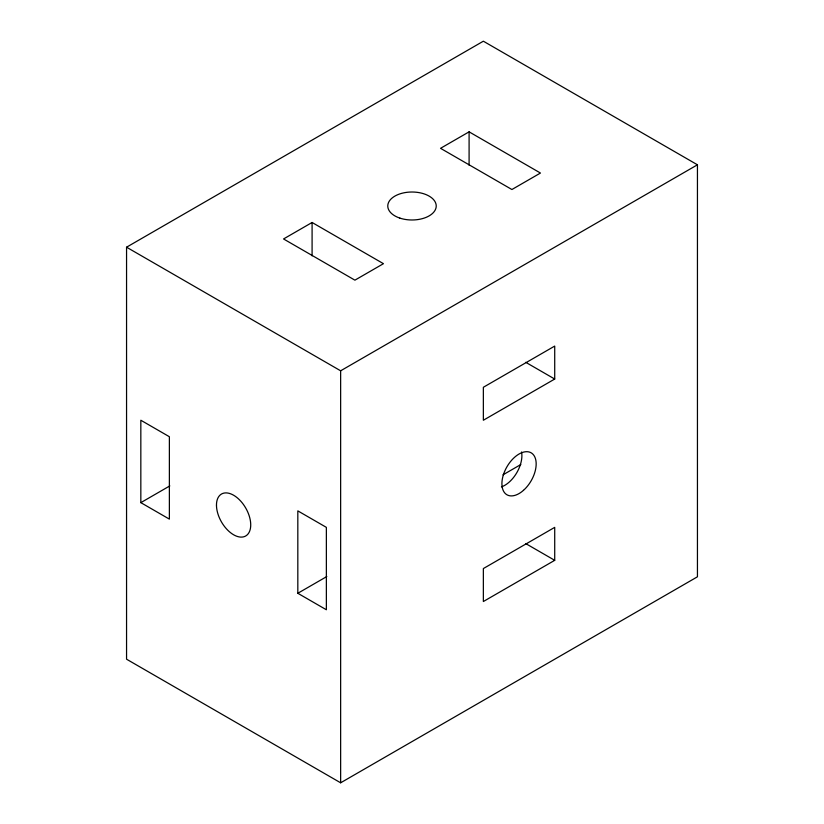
<?xml version="1.0" encoding="UTF-8"?>
<svg xmlns="http://www.w3.org/2000/svg" width="824" height="824" viewBox="0 0 824 824"><rect width="100%" height="100%" fill="white"/><g stroke="black" fill="none" stroke-linecap="round" stroke-linejoin="round"><path stroke-width="1.24" d="M126.556 247.2L483.358 41.2L697.444 164.8L697.444 576.8L340.642 782.8L126.556 659.2L126.556 247.2L340.642 370.8L697.444 164.8M312.09 222.48L283.549 238.96L354.907 280.16L383.459 263.68L312.09 222.48L312.09 255.852M469.093 131.84L440.541 148.32L511.91 189.52L540.451 173.04L469.093 131.84L469.093 165.212M140.832 502.64L169.373 519.12L169.373 436.72L140.832 420.24L140.832 502.64L169.816 485.903M554.717 379.04L483.358 420.24L483.358 387.28L554.717 346.08L554.717 379.04L525.733 362.303M297.825 593.28L326.366 609.76L326.366 527.36L297.825 510.88L297.825 593.28L326.809 576.543M502.98 474.83L520.83 464.53M554.717 560.32L483.358 601.52L483.358 568.56L554.717 527.36L554.717 560.32L525.733 543.582M340.642 370.8L340.642 782.8M521.561 451.995A24.226 13.987 -60 0 1 501.425 486.891M399.887 218.113A24.226 13.987 0 0 0 436.226 206A24.226 13.987 0 0 0 399.887 193.887A24.226 13.987 0 0 0 399.887 218.113M216.475 505.112A24.226 13.987 60 0 0 242.163 537.073A24.226 13.987 60 0 0 242.163 502.815A24.226 13.987 60 0 0 216.475 505.112M523.477 490.342A24.226 13.987 -60 0 0 531.15 452.819A24.226 13.987 -60 0 0 502.496 478.229A24.226 13.987 -60 0 0 523.477 490.342"/></g></svg>
